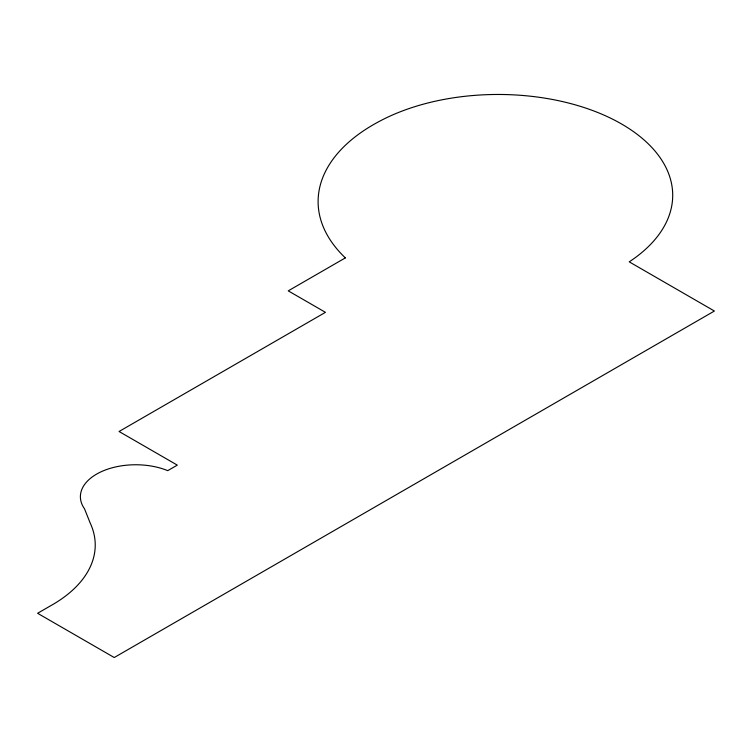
<?xml version="1.0" encoding="UTF-8"?>
<svg xmlns="http://www.w3.org/2000/svg" width="752" height="752" viewBox="0 0 752 752"><rect width="100%" height="100%" fill="white"/><g stroke="black" fill="none" stroke-linecap="round" stroke-linejoin="round"><path stroke-width="1.13" d="M345.347 257.889L288.242 290.855L325.447 312.334L119.06 431.498L177.303 465.121L167.734 470.649A55.328 31.941 0 0 0 101.341 471.673A55.328 31.941 0 0 0 84.497 508.775L90.231 523.129A146.377 84.506 0 0 1 50.826 605.651L37.6 613.284L114.238 657.53L714.4 311.027L629.217 261.846A174.605 100.806 0 0 0 619.3 122.708A174.605 100.806 0 0 0 378.087 122.05A188.197 108.655 0 0 0 345.347 257.889"/></g></svg>
